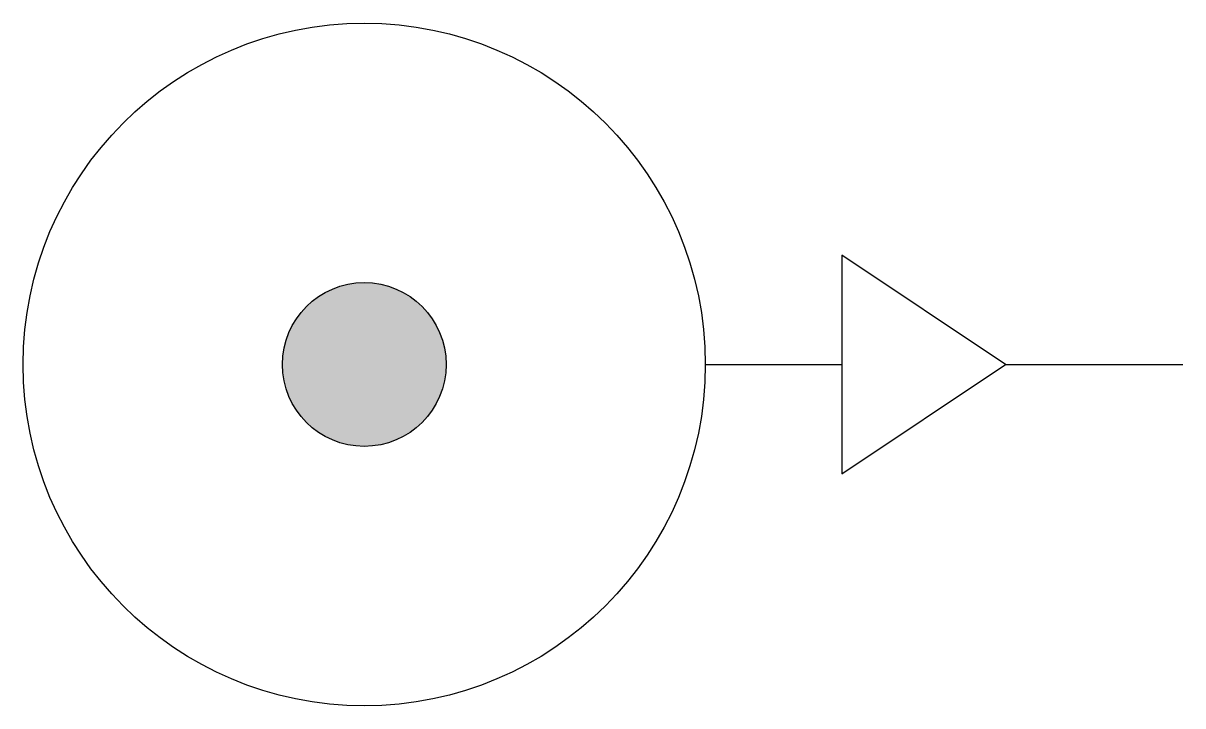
# Model space of a CAD drawing. Header units: millimetres. Extents: x 43 to 64.2, y -137.7 to -125.2.
import ezdxf

# ---------------------------------------------------------------- set-up
doc = ezdxf.new("R2010")
doc.units = ezdxf.units.MM
doc.linetypes.add('K5LT_BASIC', pattern=[0])

msp = doc.modelspace()

# ---------------------------------------------------------------- hatches: boundary and pattern name
at = {"linetype": 'K5LT_BASIC'}
h = msp.add_hatch(color=1, dxfattribs=at)
h.dxf.hatch_style = 1
h.paths.add_polyline_path([(50.738, -131.401, 1), (47.738, -131.401, 1)])

# ---------------------------------------------------------------- linework, layer by layer
at = {"color": 1, "linetype": 'K5LT_BASIC'}
for p, q in [((60.988, -131.401), (57.988, -129.401)), ((57.988, -129.401), (57.988, -131.401)), ((55.488, -131.401), (57.988, -131.401)), ((57.988, -131.401), (57.988, -133.401)), ((57.988, -133.401), (60.988, -131.401)), ((60.988, -131.401), (64.238, -131.401))]:
    msp.add_line(p, q, dxfattribs=at)
for radius in [6.25, 1.5]:
    msp.add_circle((49.238, -131.401), radius, dxfattribs=at)

doc.saveas('drawing.dxf')
